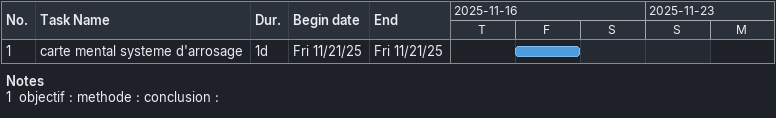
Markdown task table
| ID | Task | Duration | Start | Finish |
|---|---|---|---|---|
| 1 | carte mental systeme d'arrosage | 1d | 2025-11-21 | 2025-11-21 |

Notes
- 1: objectif : methode : conclusion :
